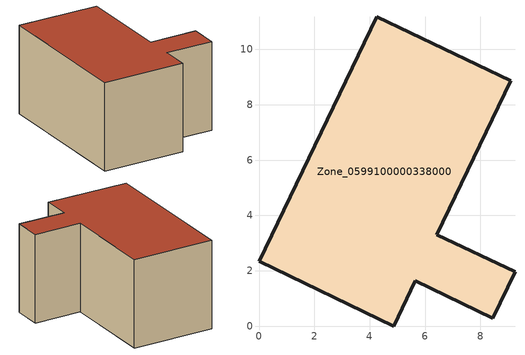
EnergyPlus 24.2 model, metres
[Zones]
Zone_0599100000338000
 floor ground (C_G): 4.25,11.18 9.09,8.86 6.43,3.31 9.25,1.96 8.45,0.29 5.65,1.64 4.86,0 0,2.35 z4.34
 wall outside (C_F): 9.09,8.86 4.25,11.18 0,2.35 4.86,0 5.65,1.64 8.45,0.29 9.25,1.96 6.43,3.31 9.09,8.86 z4.34:10.09
 roof outside (C_R): 4.25,11.18 0,2.35 4.86,0 5.65,1.64 8.45,0.29 9.25,1.96 6.43,3.31 9.09,8.86 z10.09
[BUILDING]
Pand.0599100000338000: North Axis=0; Terrain=City; Loads Convergence Tolerance Value=0.04; Temperature Convergence Tolerance Value=0.4; Solar Distribution=FullExterior; Maximum Number of Warmup Days=25; Minimum Number of Warmup Days=1
[Site:Location]
Rotterdam.The.Hague.AP_ZH_NLD Design_Conditions: Latitude=51.96; Longitude=4.45; Time Zone=1; Elevation=-4.5
[SITE:GROUNDTEMPERATURE:BUILDINGSURFACE]
18, 18, 18, 18, 18, 18, 18, 18, 18, 18, 18, 18
[MATERIAL] Thermal Absorptance=0.9; Solar Absorptance=0.7; Visible Absorptance=0.7
Name | Roughness | Thickness | Conductivity | Density | Specific Heat
G.TI.1975-1991 | MediumSmooth | 0.15 | 0.288461 | 540 | 1210
F.TI.1975-1991 | Rough | 0.3 | 0.230769 | 1920 | 840
R.TI.1975-1991 | MediumRough | 0.2 | 0.153846 | 1500 | 1000
[CONSTRUCTION]
C_G: G.TI.1975-1991
C_F: F.TI.1975-1991
C_R: R.TI.1975-1991
[ZONE]
Zone_0599100000338000: Type=1; Multiplier=1; Ceiling Height=Autocalculate; Volume=Autocalculate; Floor Area=autocalculate; Part of Total Floor Area=Yes
[ZONEINFILTRATION:DESIGNFLOWRATE]
Infil_Zone_0599100000338000: Zone or ZoneList or Space or SpaceList=Zone_0599100000338000; Schedule=AlwaysOn; Design Flow Rate Calculation Method=Flow/Area; Flow Rate per Floor Area=0.003; Constant Term Coefficient=1; Temperature Term Coefficient=0; Velocity Term Coefficient=0; Velocity Squared Term Coefficient=0
[HVACTEMPLATE:ZONE:IDEALLOADSAIRSYSTEM]
Zone_0599100000338000: Maximum Heating Supply Air Temperature=50; Minimum Cooling Supply Air Temperature=13; Maximum Heating Supply Air Humidity Ratio=0.0156; Minimum Cooling Supply Air Humidity Ratio=0.0077; Heating Limit=NoLimit; Cooling Limit=NoLimit; Dehumidification Control Type=ConstantSensibleHeatRatio; Cooling Sensible Heat Ratio=0.7; Dehumidification Setpoint=60; Humidification Control Type=None; Humidification Setpoint=30; Outdoor Air Method=None; Outdoor Air Flow Rate per Person=0.00944; Outdoor Air Flow Rate per Zone Floor Area=0; Outdoor Air Flow Rate per Zone=0; Demand Controlled Ventilation Type=None; Outdoor Air Economizer Type=NoEconomizer; Heat Recovery Type=None; Sensible Heat Recovery Effectiveness=0.7; Latent Heat Recovery Effectiveness=0.65
[ZONECONTROL:THERMOSTAT]
ThermostatControl_Zone_0599100000338000: Zone or ZoneList=Zone_0599100000338000; Control Type Schedule=DualSetpointControlType; Control 1=Thermostat_Zone_0599100000338000; Temperature Difference Between Cutout And Setpoint=0
[THERMOSTATSETPOINT:DUALSETPOINT]
Thermostat_Zone_0599100000338000: Heating Setpoint Temperature Schedule=HeatingSetpoint_Zone_0599100000338000; Cooling Setpoint Temperature Schedule=CoolingSetpoint_Zone_0599100000338000
[SCHEDULE:COMPACT]
HeatingSetpoint_Zone_0599100000338000: Through: 12/31, For: AllDays, Until: 24:00, 21
CoolingSetpoint_Zone_0599100000338000: Through: 12/31, For: AllDays, Until: 24:00, 24
DualSetpointControlType: Through: 12/31, For: AllDays, Until: 24:00, 4
AlwaysOn: Through: 12/31, For: AllDays, Until: 24:00, 1
